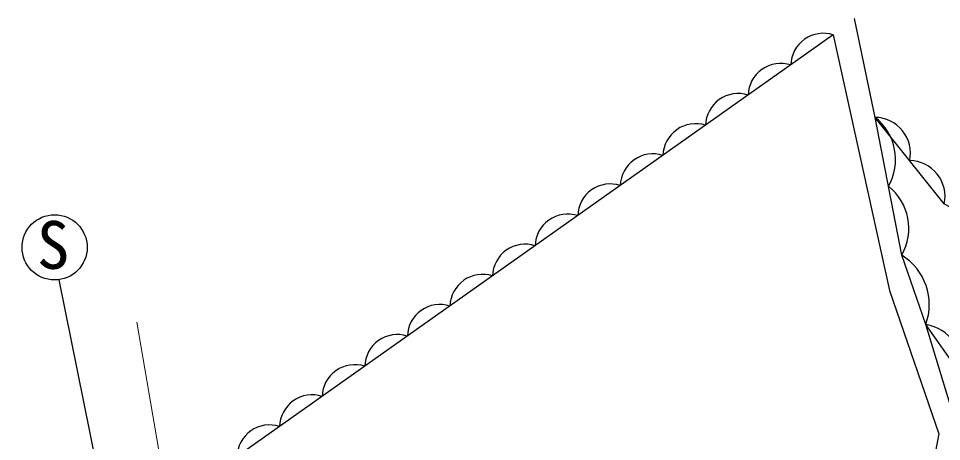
# Model space of a CAD drawing. Units: millimetres, scale not verified. Extents: x 40000 to 680000, y 20000 to 380000.
# Drawn here: x 114934 to 150342, y 330284 to 346507 of the extents above; entities that cross this region are included whole.
import ezdxf
from ezdxf.enums import TextEntityAlignment as Align

# ---------------------------------------------------------------- set-up
doc = ezdxf.new("R2010")
doc.units = ezdxf.units.MM
doc.header["$LTSCALE"] = 1000
doc.layers.add('M-BGD', color=7, linetype='Continuous', lineweight=25)
doc.layers.add('M-STR-HTXT', color=7, linetype='Continuous', lineweight=13)
doc.styles.add('ＭＳ ゴシック', font='')
doc.styles.get('ＭＳ ゴシック').set_extended_font_data('MS Gothic')

msp = doc.modelspace()

# ---------------------------------------------------------------- linework, layer by layer
at = {"layer": 'M-BGD'}
for p, q in [((147796, 342715), (147006, 346507)), ((116488, 336491), (122472, 306675))]:
    msp.add_line(p, q, dxfattribs=at)
for points in [[(146191, 345878), (120046, 327394), (108118, 319061), (100286, 316847), (100078, 316812), (90701, 314045), (84856, 312426), (74205, 309452)], [(146191, 345878), (148342, 336074), (150238, 330584), (150098, 329852), (149812, 328668)], [(172228, 325425), (168674, 323095), (156628, 327084), (153823, 328976), (149738, 334770), (148814, 337432), (147796, 342715)], [(169251, 331542), (159899, 333950), (150447, 339400), (147796, 342715)], [(146260, 321721), (151660, 323514), (150396, 327819), (150975, 330689), (149738, 334770)]]:
    msp.add_lwpolyline(points, dxfattribs=at)
msp.add_circle((116320, 337730), 1250, dxfattribs=at)
for centre, radius, start, end in [((145808, 344687), 1251, 72.1559, 178.3608), ((144174, 343532), 1251, 72.1559, 178.3608), ((142540, 342377), 1251, 72.1559, 178.3608), ((140906, 341221), 1251, 72.1559, 178.3608), ((146519, 341099), 2060, 330.1268, 51.6866), ((147774, 341339), 1376, 348.1835, 89.0991), ((139271, 340066), 1251, 72.1559, 178.3608), ((149100, 339682), 1376, 348.1835, 89.0991), ((137637, 338911), 1251, 72.1559, 178.3608), ((147028, 338458), 2060, 330.1268, 51.6866), ((136003, 337756), 1251, 72.1559, 178.3608), ((134369, 336600), 1251, 72.1559, 178.3608), ((147638, 335532), 2234, 340.0554, 58.2256), ((132735, 335445), 1251, 72.1559, 178.3608), ((131101, 334290), 1251, 72.1559, 178.3608), ((149482, 333144), 1646, 349.3169, 81.0535), ((129467, 333135), 1251, 72.1559, 178.3608), ((127833, 331980), 1251, 72.1559, 178.3608), ((126199, 330824), 1251, 72.1559, 178.3608), ((124565, 329669), 1251, 72.1559, 178.3608)]:
    msp.add_arc(centre, radius, start, end, dxfattribs=at)
at = {"layer": 'M-STR-HTXT'}
msp.add_line((119479, 334859), (124577, 305040), dxfattribs=at)

# ---------------------------------------------------------------- texts
at = {"layer": 'M-BGD', "style": 'ＭＳ ゴシック'}
msp.add_text('S', height=1833, dxfattribs=at).set_placement((115641, 336357), align=Align.BOTTOM_LEFT)

doc.saveas('drawing.dxf')
